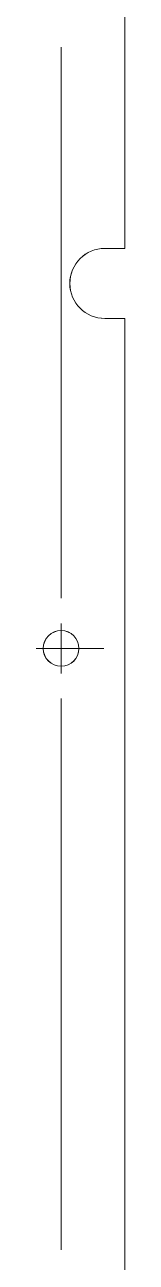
# Model space of a CAD drawing. Header units: millimetres. Extents: x -17 to 589, y 5 to 415.
# Drawn here: x 499.6 to 508.5, y 168.2 to 291.7 of the extents above; entities that cross this region are included whole.
import ezdxf

# ---------------------------------------------------------------- set-up
doc = ezdxf.new("R2010")
doc.units = ezdxf.units.MM

# ---------------------------------------------------------------- blocks, each defined once
blk = doc.blocks.new('SW_CENTERMARKSYMBOL_1')
at = {"color": 0, "linetype": 'Continuous', "lineweight": 0}
for p, q in [((314.31, 125), (314.31, 70)), ((314.31, 65), (314.31, 67.5)), ((314.31, 65), (311.81, 65)), ((314.31, 65), (314.31, 62.5)), ((314.31, 65), (316.81, 65)), ((316.81, 65), (318.585, 65)), ((314.31, 60), (314.31, 5))]:
    blk.add_line(p, q, dxfattribs=at)
blk = doc.blocks.new('d')
at = {"color": 5, "lineweight": 15}
for p, q in [((1117.6, 223.9), (1117.6, 330.33)), ((1117.6, 223.9), (1115.6, 223.9)), ((1115.6, 216.9), (1117.6, 216.9)), ((1117.6, 113.9), (1117.6, 216.9))]:
    blk.add_line(p, q, dxfattribs=at)
blk.add_circle((1111.23, 183.98), 1.78, dxfattribs=at)
blk.add_arc((1115.6, 220.4), 3.5, 90, 270, dxfattribs=at)
at = {"color": 5, "lineweight": 0}
blk.add_blockref('SW_CENTERMARKSYMBOL_1', (796.92, 118.98), dxfattribs=at)

msp = doc.modelspace()

# ---------------------------------------------------------------- linework, layer by layer
at = {"color": 7, "linetype": 'Continuous', "lineweight": 15}
for p, q in [((508.4569, 269.3639), (508.4569, 375.7939)), ((508.4569, 269.3639), (506.4569, 269.3639)), ((506.4569, 262.3639), (508.4569, 262.3639)), ((508.4569, 159.3639), (508.4569, 262.3639))]:
    msp.add_line(p, q, dxfattribs=at)
msp.add_circle((502.0869, 229.4439), 1.775, dxfattribs=at)
msp.add_arc((506.4569, 265.8639), 3.5, 90, 270, dxfattribs=at)

# ---------------------------------------------------------------- block references
msp.add_blockref('d', (-609.1417, 45.4617))

doc.saveas('drawing.dxf')
